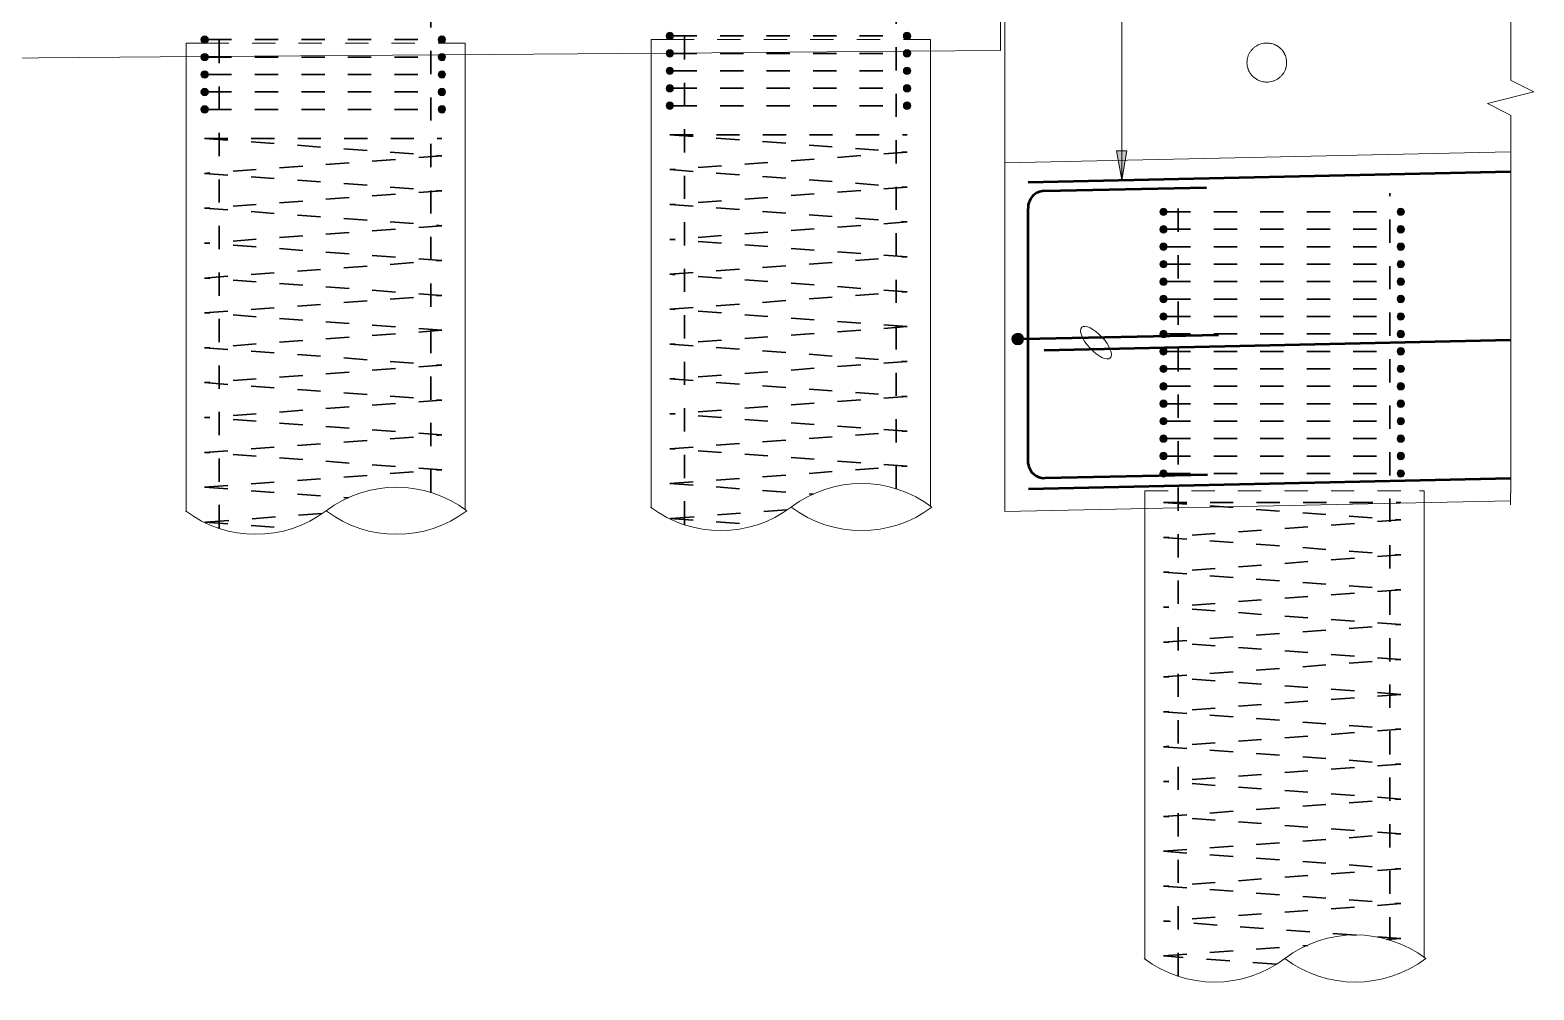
# Model space of a CAD drawing. Header units: metres. Extents: x 0 to 109, y 3 to 574.
# Drawn here: x 87.53 to 94, y 16.15 to 20.27 of the extents above; entities that cross this region are included whole.
import ezdxf

# ---------------------------------------------------------------- set-up
doc = ezdxf.new("R2010")
doc.units = ezdxf.units.M
doc.linetypes.add('JacobsDash', pattern=[0.0045, 0.003, -0.0015])
for name, color, linetype, lineweight in [('A-ANNO-NOTE', 7, 'Continuous', 9), ('A-DETL', 7, 'Continuous', 13), ('A-DETL-GENF', 7, 'Continuous', 9), ('G-ANNO-TEXT', 7, 'Continuous', 9), ('S-BEAM', 7, 'Continuous', 50), ('S-FNDN', 7, 'Continuous', 50), ('S-FNDN-HDLN', 7, 'JacobsDash', 18)]:
    doc.layers.add(name, color=color, linetype=linetype, lineweight=lineweight)

# ---------------------------------------------------------------- blocks, each defined once
blk = doc.blocks.new('03_SFR_ACS_Abutment_BR08_Retaining wall CS - ABUTMENT EAST_BR8_1-7988247-DRG-2873074 - ABUTMENT B1 _ B2 REINFORCEMENT ELEVATION')
at = {"layer": 'S-BEAM', "lineweight": 13}
for p, q in [((-1124.7497, 20.1868), (-1124.7495, 20.7216)), ((-1127.1385, 20.1684), (-1126.1867, 20.1758)), ((-1126.1551, 20.176), (-1125.1638, 20.1836)), ((-1125.1381, 20.1838), (-1124.7497, 20.1868)), ((-1129.139, 20.1531), (-1128.1867, 20.1604)), ((-1128.1552, 20.1606), (-1127.1634, 20.1682))]:
    blk.add_line(p, q, dxfattribs=at)
blk = doc.blocks.new('01_SFO_FRP_Pile_CastInPlace_CS_BR08 - CAST-IN-PLACE PILE - 1200-8661432-DRG-2873074 - ABUTMENT B1 _ B2 REINFORCEMENT ELEVATION')
at = {"layer": 'S-FNDN', "lineweight": 13}
for p, q in [((-1122.9282, 16.2866), (-1122.9282, 18.2425)), ((-1124.1282, 18.2167), (-1124.1282, 16.2801))]:
    blk.add_line(p, q, dxfattribs=at)
at = {"layer": 'S-FNDN-HDLN', "lineweight": 13}
for p, q in [((-1124.1282, 18.293), (-1124.1282, 18.2167)), ((-1124.1282, 18.293), (-1122.9484, 18.293)), ((-1122.9484, 18.293), (-1122.9282, 18.293)), ((-1122.9282, 18.2425), (-1122.9282, 18.293))]:
    blk.add_line(p, q, dxfattribs=at)
blk = doc.blocks.new('01_SFO_FRP_Pile_CastInPlace_CS_BR08 - CAST-IN-PLACE PILE - 1200-8641665-DRG-2873074 - ABUTMENT B1 _ B2 REINFORCEMENT ELEVATION')
at = {"layer": 'S-FNDN', "lineweight": 13}
for p, q in [((-1126.2508, 20.1753), (-1126.2508, 18.2215)), ((-1125.0508, 18.228), (-1125.0508, 20.1845))]:
    blk.add_line(p, q, dxfattribs=at)
at = {"layer": 'S-FNDN-HDLN', "lineweight": 13}
for p, q in [((-1126.2508, 20.2344), (-1126.2508, 20.1753)), ((-1126.2508, 20.2344), (-1126.1773, 20.2344)), ((-1126.167, 20.2344), (-1125.155, 20.2344)), ((-1125.145, 20.2344), (-1125.071, 20.2344)), ((-1125.071, 20.2344), (-1125.0508, 20.2344)), ((-1125.0508, 20.1845), (-1125.0508, 20.2344))]:
    blk.add_line(p, q, dxfattribs=at)
blk = doc.blocks.new('01_SFO_FRP_Pile_CastInPlace_CS_BR08 - CAST-IN-PLACE PILE - 1200-8641633-DRG-2873074 - ABUTMENT B1 _ B2 REINFORCEMENT ELEVATION')
at = {"layer": 'S-FNDN', "lineweight": 13}
for p, q in [((-1128.2508, 20.1599), (-1128.2508, 18.2056)), ((-1127.0508, 18.2121), (-1127.0508, 20.1691))]:
    blk.add_line(p, q, dxfattribs=at)
at = {"layer": 'S-FNDN-HDLN', "lineweight": 13}
for p, q in [((-1128.2508, 20.2185), (-1128.2508, 20.1599)), ((-1128.2508, 20.2185), (-1128.1773, 20.2185)), ((-1128.167, 20.2185), (-1127.155, 20.2185)), ((-1127.145, 20.2185), (-1127.071, 20.2185)), ((-1127.071, 20.2185), (-1127.0508, 20.2185)), ((-1127.0508, 20.1692), (-1127.0508, 20.2185))]:
    blk.add_line(p, q, dxfattribs=at)
blk = doc.blocks.new('S_Det_Reinf_Bar Section_2D Grey - N32-6361576-DRG-2873074 - ABUTMENT B1 _ B2 REINFORCEMENT ELEVATION')
at = {"layer": 'A-DETL-GENF', "true_color": 0x808080}
blk.add_hatch(color=8, dxfattribs=at).paths.add_polyline_path([(-1121.5324, 18.4409), (-1121.5283, 18.4415), (-1121.5244, 18.4431), (-1121.5211, 18.4456), (-1121.5186, 18.4489), (-1121.517, 18.4528), (-1121.5164, 18.4569), (-1121.517, 18.4611), (-1121.5186, 18.4649), (-1121.5211, 18.4682), (-1121.5259, 18.4714), (-1121.5283, 18.4724), (-1121.5324, 18.4729), (-1121.5366, 18.4724), (-1121.5404, 18.4708), (-1121.5438, 18.4682), (-1121.5463, 18.4649), (-1121.5479, 18.4611), (-1121.5484, 18.4569), (-1121.5479, 18.4528), (-1121.5463, 18.4489), (-1121.5438, 18.4456), (-1121.5404, 18.4431), (-1121.5366, 18.4415)])
at = {"layer": 'A-DETL-GENF', "color": 8, "lineweight": 18, "true_color": 0x808080}
for start, end in [(0, 180), (180, 0)]:
    blk.add_arc((-1121.5324, 18.4569), 0.016, start, end, dxfattribs=at)
blk = doc.blocks.new('S_Det_Reinf_Bar Section_2D Grey - N32-6361679-DRG-2873074 - ABUTMENT B1 _ B2 REINFORCEMENT ELEVATION')
at = {"layer": 'A-DETL-GENF', "true_color": 0x808080}
blk.add_hatch(color=8, dxfattribs=at).paths.add_polyline_path([(-1120.5124, 18.4409), (-1120.5083, 18.4415), (-1120.5044, 18.4431), (-1120.5011, 18.4456), (-1120.4986, 18.4489), (-1120.497, 18.4528), (-1120.4964, 18.4569), (-1120.497, 18.4611), (-1120.4986, 18.4649), (-1120.5011, 18.4682), (-1120.5059, 18.4714), (-1120.5083, 18.4724), (-1120.5124, 18.4729), (-1120.5166, 18.4724), (-1120.5204, 18.4708), (-1120.5238, 18.4682), (-1120.5263, 18.4649), (-1120.5279, 18.4611), (-1120.5284, 18.4569), (-1120.5279, 18.4528), (-1120.5263, 18.4489), (-1120.5238, 18.4456), (-1120.5204, 18.4431), (-1120.5166, 18.4415)])
at = {"layer": 'A-DETL-GENF', "color": 8, "lineweight": 18, "true_color": 0x808080}
for start, end in [(0, 180), (180, 0)]:
    blk.add_arc((-1120.5124, 18.4569), 0.016, start, end, dxfattribs=at)
blk = doc.blocks.new('CS_DET_Pile-Column_BreakLine - CS_Tubular BreakLine-6356722-DRG-2873074 - ABUTMENT B1 _ B2 REINFORCEMENT ELEVATION')
at = {"layer": 'A-DETL-GENF', "lineweight": 18}
for centre, start, end in [((-1120.7227, 15.8813), 52.95733, 127.04267), ((-1121.3277, 16.6829), 232.95733, 307.04267), ((-1120.7227, 16.6829), 232.95733, 307.04267)]:
    blk.add_arc(centre, 0.5022, start, end, dxfattribs=at)
blk = doc.blocks.new('CS_DET_Rebar Combined - Multiple Bar-V50-DRG-2873074 - ABUTMENT B1 _ B2 REINFORCEMENT ELEVATION')
at = {"layer": 'A-DETL-GENF', "true_color": 0xc7c7c7}
blk.add_hatch(color=9, dxfattribs=at).paths.add_polyline_path([(-1124.6746, 18.9209), (-1124.6682, 18.9219), (-1124.6622, 18.9245), (-1124.6571, 18.9286), (-1124.6533, 18.9338), (-1124.6509, 18.9399), (-1124.6502, 18.9464), (-1124.6512, 18.9529), (-1124.6538, 18.9588), (-1124.6579, 18.9639), (-1124.6632, 18.9678), (-1124.6692, 18.9701), (-1124.6757, 18.9709), (-1124.6822, 18.9699), (-1124.6881, 18.9672), (-1124.6932, 18.9632), (-1124.6971, 18.9579), (-1124.6995, 18.9518), (-1124.7002, 18.9453), (-1124.6992, 18.9389), (-1124.6966, 18.9329), (-1124.6925, 18.9278), (-1124.6872, 18.9239), (-1124.6811, 18.9216)])
at = {"layer": 'A-DETL-GENF', "color": 252, "lineweight": 50, "true_color": 0x888888}
blk.add_line((-1124.6502, 18.9464), (-1123.8117, 18.9645), dxfattribs=at)
at = {"layer": 'A-DETL-GENF', "color": 252, "true_color": 0x888888}
for start, end in [(1.23959, 181.23959), (181.23959, 1.23959)]:
    blk.add_arc((-1124.6752, 18.9459), 0.025, start, end, dxfattribs=at)
blk = doc.blocks.new('S_Det_Reinf_Bar Section_2D Grey - N32-V51-DRG-2873074 - ABUTMENT B1 _ B2 REINFORCEMENT ELEVATION')
at = {"layer": 'A-DETL-GENF', "true_color": 0x808080}
blk.add_hatch(color=8, dxfattribs=at).paths.add_polyline_path([(-1128.1709, 19.9175), (-1128.1668, 19.918), (-1128.1629, 19.9196), (-1128.1596, 19.9222), (-1128.157, 19.9255), (-1128.1555, 19.9294), (-1128.1549, 19.9335), (-1128.1555, 19.9376), (-1128.157, 19.9415), (-1128.1596, 19.9448), (-1128.1629, 19.9474), (-1128.1668, 19.949), (-1128.171, 19.9495), (-1128.175, 19.949), (-1128.1789, 19.9474), (-1128.1822, 19.9448), (-1128.1848, 19.9415), (-1128.1864, 19.9376), (-1128.1869, 19.9335), (-1128.1864, 19.9294), (-1128.1848, 19.9255), (-1128.1822, 19.9222), (-1128.1789, 19.9196), (-1128.175, 19.918), (-1128.171, 19.9175)])
at = {"layer": 'A-DETL-GENF', "color": 8, "lineweight": 18, "true_color": 0x808080}
for start, end in [(0, 180), (180, 0)]:
    blk.add_arc((-1128.1709, 19.9335), 0.016, start, end, dxfattribs=at)
blk = doc.blocks.new('CS_DET_Pile-Column_BreakLine - CS_Tubular BreakLine-7961426-DRG-2873074 - ABUTMENT B1 _ B2 REINFORCEMENT ELEVATION')
at = {"layer": 'A-DETL-GENF', "lineweight": 18}
for centre, start, end in [((-1127.3464, 17.8067), 52.95733, 127.04267), ((-1127.9514, 18.6084), 232.95733, 307.04267), ((-1127.3464, 18.6084), 232.95733, 307.04267)]:
    blk.add_arc(centre, 0.5022, start, end, dxfattribs=at)
blk = doc.blocks.new('BreakLine - BreakLine-7966562-DRG-2873074 - ABUTMENT B1 _ B2 REINFORCEMENT ELEVATION')
at = {"layer": 'A-DETL-GENF', "lineweight": 13}
for p, q in [((-1122.5558, 21.6859), (-1122.5558, 20.0592)), ((-1122.5558, 19.9092), (-1122.5558, 18.2825))]:
    blk.add_line(p, q, dxfattribs=at)

msp = doc.modelspace()

# ---------------------------------------------------------------- hatches: boundary and pattern name
at = {"layer": 'G-ANNO-TEXT'}
msp.add_hatch(color=256, dxfattribs=at).paths.add_polyline_path([(92.2243, 19.6303), (92.2463, 19.7553), (92.2022, 19.7553)])

# ---------------------------------------------------------------- linework, layer by layer
at = {"layer": 'A-ANNO-NOTE', "lineweight": 13}
for p, q in [((93.8965, 20.0592), (93.9965, 20.0092)), ((93.9965, 20.0092), (93.7965, 19.9592)), ((93.8965, 19.9092), (93.7965, 19.9592)), ((93.8965, 18.2825), (93.8965, 18.2325))]:
    msp.add_line(p, q, dxfattribs=at)
at = {"layer": 'A-DETL', "color": 8, "linetype": 'JacobsDash', "lineweight": 35, "true_color": 0x808080}
for p, q in [((88.3441, 18.1325), (88.3441, 21.1585)), ((90.3441, 18.1484), (90.3441, 21.1744)), ((89.2541, 18.2852), (89.2541, 21.1385)), ((91.2541, 18.3011), (91.2541, 20.4793)), ((90.2975, 20.2494), (91.2855, 20.2494)), ((88.2975, 20.2335), (89.2855, 20.2335)), ((90.2975, 20.1744), (91.2855, 20.1744)), ((88.2975, 20.1585), (89.2855, 20.1585)), ((88.2975, 20.0835), (89.2855, 20.0835)), ((90.2975, 20.0994), (91.2855, 20.0994)), ((88.2975, 20.0085), (89.2855, 20.0085)), ((90.2975, 20.0244), (91.2855, 20.0244)), ((88.2975, 19.9335), (89.2855, 19.9335)), ((90.2975, 19.9494), (91.2855, 19.9494)), ((88.2815, 19.8085), (89.3015, 19.7335)), ((88.2815, 19.8085), (89.3015, 19.8085)), ((90.2815, 19.8244), (91.3015, 19.7494)), ((90.2815, 19.8244), (91.3015, 19.8244)), ((89.3015, 19.7335), (88.2815, 19.6585)), ((91.3015, 19.7494), (90.2815, 19.6744)), ((88.2815, 19.6585), (89.3015, 19.5835)), ((90.2815, 19.6744), (91.3015, 19.5994)), ((91.3015, 19.5994), (90.2815, 19.5244)), ((92.4667, 16.207), (92.4667, 19.593)), ((89.3015, 19.5835), (88.2815, 19.5085)), ((93.3767, 16.3598), (93.3767, 19.573)), ((88.2815, 19.5085), (89.3015, 19.4335)), ((90.2815, 19.5244), (91.3015, 19.4494)), ((92.4201, 19.493), (93.4081, 19.493)), ((89.3015, 19.4335), (88.2815, 19.3585)), ((91.3015, 19.4494), (90.2815, 19.3744)), ((92.4201, 19.418), (93.4081, 19.418)), ((89.3015, 19.2835), (88.2815, 19.3585)), ((91.3015, 19.2994), (90.2815, 19.3744)), ((92.4201, 19.343), (93.4081, 19.343)), ((88.2815, 19.2085), (89.3015, 19.2835)), ((90.2815, 19.2244), (91.3015, 19.2994)), ((92.4201, 19.268), (93.4081, 19.268)), ((89.3015, 19.1335), (88.2815, 19.2085)), ((91.3015, 19.1494), (90.2815, 19.2244)), ((90.2815, 19.0744), (91.3015, 19.1494)), ((92.4201, 19.193), (93.4081, 19.193)), ((88.2815, 19.0585), (89.3015, 19.1335)), ((91.3015, 18.9994), (90.2815, 19.0744)), ((92.4201, 19.118), (93.4081, 19.118)), ((89.3015, 18.9835), (88.2815, 19.0585)), ((92.4201, 19.043), (93.4081, 19.043)), ((89.3015, 18.9835), (88.2815, 18.9085)), ((91.3015, 18.9994), (90.2815, 18.9244)), ((92.4201, 18.968), (93.4081, 18.968)), ((88.2815, 18.9085), (89.3015, 18.8335)), ((90.2815, 18.9244), (91.3015, 18.8494)), ((92.4201, 18.893), (93.4081, 18.893)), ((89.3015, 18.8335), (88.2815, 18.7585)), ((91.3015, 18.8494), (90.2815, 18.7744)), ((92.4201, 18.818), (93.4081, 18.818)), ((88.2815, 18.7585), (89.3015, 18.6835)), ((90.2815, 18.7744), (91.3015, 18.6994)), ((91.3015, 18.6994), (90.2815, 18.6244)), ((92.4201, 18.743), (93.4081, 18.743)), ((89.3015, 18.6835), (88.2815, 18.6085)), ((91.3015, 18.5494), (90.2815, 18.6244)), ((92.4201, 18.668), (93.4081, 18.668)), ((89.3015, 18.5335), (88.2815, 18.6085)), ((92.4201, 18.593), (93.4081, 18.593)), ((88.2815, 18.4585), (89.3015, 18.5335)), ((90.2815, 18.4744), (91.3015, 18.5494)), ((92.4201, 18.518), (93.4081, 18.518)), ((89.3015, 18.3835), (88.2815, 18.4585)), ((91.3015, 18.3994), (90.2815, 18.4744)), ((92.4201, 18.443), (93.4081, 18.443)), ((88.2815, 18.3085), (89.3015, 18.3835)), ((90.2815, 18.3244), (91.3015, 18.3994)), ((92.4201, 18.368), (93.4081, 18.368)), ((88.2815, 18.3085), (88.8995, 18.2631)), ((90.2815, 18.3244), (90.8995, 18.279)), ((92.4041, 18.243), (93.4241, 18.168)), ((92.4041, 18.243), (93.4241, 18.243)), ((88.7849, 18.1955), (88.2815, 18.1585)), ((90.7849, 18.2114), (90.2815, 18.1744)), ((90.2815, 18.1744), (90.6535, 18.147)), ((88.2815, 18.1585), (88.6535, 18.1311)), ((93.4241, 18.168), (92.4041, 18.093)), ((92.4041, 18.093), (93.4241, 18.018)), ((93.4241, 18.018), (92.4041, 17.943)), ((92.4041, 17.943), (93.4241, 17.868)), ((93.4241, 17.868), (92.4041, 17.793)), ((93.4241, 17.718), (92.4041, 17.793)), ((92.4041, 17.643), (93.4241, 17.718)), ((93.4241, 17.568), (92.4041, 17.643)), ((92.4041, 17.493), (93.4241, 17.568)), ((93.4241, 17.418), (92.4041, 17.493)), ((93.4241, 17.418), (92.4041, 17.343)), ((92.4041, 17.343), (93.4241, 17.268)), ((93.4241, 17.268), (92.4041, 17.193)), ((92.4041, 17.193), (93.4241, 17.118)), ((93.4241, 17.118), (92.4041, 17.043)), ((93.4241, 16.968), (92.4041, 17.043)), ((92.4041, 16.893), (93.4241, 16.968)), ((93.4241, 16.818), (92.4041, 16.893)), ((92.4041, 16.743), (93.4241, 16.818)), ((92.4041, 16.743), (93.4241, 16.668)), ((93.4241, 16.668), (92.4041, 16.593)), ((92.4041, 16.593), (93.4241, 16.518)), ((93.4241, 16.518), (92.4041, 16.443)), ((93.2324, 16.3821), (92.4041, 16.443)), ((93.4241, 16.368), (93.298, 16.3773)), ((93.3638, 16.3636), (93.4241, 16.368)), ((92.4041, 16.293), (93.0244, 16.3386)), ((92.8881, 16.2574), (92.4041, 16.293))]:
    msp.add_line(p, q, dxfattribs=at)
at = {"layer": 'A-DETL', "color": 252, "lineweight": 50, "true_color": 0x888888}
for p, q in [((91.8222, 19.6212), (93.8965, 19.6661)), ((91.8905, 19.5827), (92.5888, 19.5978)), ((91.8222, 18.4093), (91.8222, 19.5081)), ((91.8907, 18.8986), (93.8965, 18.942)), ((92.5931, 18.3626), (91.8932, 18.3475)), ((93.8965, 18.3458), (91.824, 18.301))]:
    msp.add_line(p, q, dxfattribs=at)
for centre, start, end in [((91.892, 19.5127), 91.23959, 183.81361), ((91.8917, 18.4175), 186.70286, 271.23959)]:
    msp.add_arc(centre, 0.07, start, end, dxfattribs=at)
at = {"layer": 'A-DETL', "color": 252, "true_color": 0x888888}
msp.add_ellipse((92.1137, 18.9306), major_axis=(-0.0614, 0.0658), ratio=0.388889, dxfattribs=at)
at = {"layer": 'A-DETL', "color": 252, "lineweight": 18, "true_color": 0x888888}
for points in [[(92.8482, 20.051), (92.8447, 20.051), (92.8378, 20.0514), (92.8278, 20.0532), (92.8195, 20.0558), (92.8132, 20.0584), (92.8085, 20.0606), (92.8041, 20.0631), (92.7997, 20.0658), (92.7956, 20.0689), (92.7903, 20.0732), (92.7854, 20.078), (92.781, 20.0832), (92.777, 20.0886), (92.7734, 20.0944), (92.7704, 20.1005), (92.7684, 20.1052), (92.7667, 20.11), (92.7649, 20.1165), (92.7636, 20.1232), (92.763, 20.1299), (92.7628, 20.1367), (92.7632, 20.1435), (92.7643, 20.1501), (92.7654, 20.1551), (92.7667, 20.16), (92.7686, 20.1652), (92.7709, 20.1706), (92.7739, 20.1763), (92.7772, 20.1817), (92.7822, 20.1885), (92.7881, 20.1949), (92.7945, 20.2004), (92.7997, 20.2042), (92.8052, 20.2076), (92.8127, 20.2116), (92.8268, 20.2171), (92.8394, 20.219), (92.8482, 20.219)], [(92.8482, 20.219), (92.8517, 20.219), (92.8586, 20.2186), (92.8686, 20.2168), (92.8768, 20.2142), (92.8832, 20.2116), (92.8878, 20.2094), (92.8923, 20.2069), (92.8967, 20.2042), (92.9008, 20.2011), (92.9061, 20.1968), (92.9109, 20.192), (92.9154, 20.1868), (92.9194, 20.1814), (92.923, 20.1756), (92.926, 20.1695), (92.928, 20.1648), (92.9296, 20.16), (92.9315, 20.1535), (92.9327, 20.1468), (92.9333, 20.1401), (92.9336, 20.1333), (92.9331, 20.1265), (92.9321, 20.1199), (92.931, 20.1149), (92.9296, 20.11), (92.9278, 20.1048), (92.9255, 20.0994), (92.9225, 20.0937), (92.9191, 20.0883), (92.9141, 20.0815), (92.9083, 20.0751), (92.9019, 20.0696), (92.8967, 20.0658), (92.8912, 20.0624), (92.8837, 20.0584), (92.8695, 20.0529), (92.8569, 20.051), (92.8482, 20.051)]]:
    msp.add_open_spline(points, degree=3, knots=[0, 0, 0, 0, 0.038462, 0.076923, 0.115385, 0.134615, 0.153846, 0.173077, 0.192308, 0.211538, 0.230769, 0.269231, 0.288462, 0.307692, 0.346154, 0.365385, 0.384615, 0.403846, 0.423077, 0.461538, 0.480769, 0.5, 0.538462, 0.557692, 0.576923, 0.596154, 0.615385, 0.639423, 0.663462, 0.6875, 0.711538, 0.759615, 0.783654, 0.807692, 0.831731, 0.855769, 0.903846, 1, 1, 1, 1], dxfattribs=at)
at = {"layer": 'G-ANNO-TEXT'}
for p, q in [((92.2243, 19.6303), (92.2243, 22.6756)), ((92.2463, 19.7553), (92.2022, 19.7553)), ((92.2022, 19.7553), (92.2243, 19.6303)), ((92.2243, 19.6303), (92.2463, 19.7553))]:
    msp.add_line(p, q, dxfattribs=at)
at = {"layer": 'S-BEAM', "color": 252, "lineweight": 13, "true_color": 0x888888}
for p, q in [((91.7222, 21.5945), (91.7222, 19.7041)), ((93.8965, 19.7508), (91.7222, 19.7041)), ((91.7222, 19.7041), (91.7222, 18.2038)), ((91.7222, 18.2038), (93.8965, 18.2504))]:
    msp.add_line(p, q, dxfattribs=at)

# ---------------------------------------------------------------- block references
at = {"layer": 'A-DETL-GENF'}
for name, p in [('BreakLine - BreakLine-7966562-DRG-2873074 - ABUTMENT B1 _ B2 REINFORCEMENT ELEVATION', (1216.4524, 0)), ('CS_DET_Pile-Column_BreakLine - CS_Tubular BreakLine-7961426-DRG-2873074 - ABUTMENT B1 _ B2 REINFORCEMENT ELEVATION', (1216.4524, 0)), ('CS_DET_Pile-Column_BreakLine - CS_Tubular BreakLine-7961426-DRG-2873074 - ABUTMENT B1 _ B2 REINFORCEMENT ELEVATION', (1218.4524, 0.0159)), ('CS_DET_Pile-Column_BreakLine - CS_Tubular BreakLine-6356722-DRG-2873074 - ABUTMENT B1 _ B2 REINFORCEMENT ELEVATION', (1213.9513, 0))]:
    msp.add_blockref(name, p, dxfattribs=at)
at = {"layer": 'A-DETL-GENF', "color": 8, "true_color": 0x808080}
for name, p in [('S_Det_Reinf_Bar Section_2D Grey - N32-V51-DRG-2873074 - ABUTMENT B1 _ B2 REINFORCEMENT ELEVATION', (1216.4524, 0.3)), ('S_Det_Reinf_Bar Section_2D Grey - N32-6361679-DRG-2873074 - ABUTMENT B1 _ B2 REINFORCEMENT ELEVATION', (1209.8139, 1.7766)), ('S_Det_Reinf_Bar Section_2D Grey - N32-6361576-DRG-2873074 - ABUTMENT B1 _ B2 REINFORCEMENT ELEVATION', (1211.8139, 1.7925)), ('S_Det_Reinf_Bar Section_2D Grey - N32-6361679-DRG-2873074 - ABUTMENT B1 _ B2 REINFORCEMENT ELEVATION', (1211.8139, 1.7925)), ('S_Det_Reinf_Bar Section_2D Grey - N32-V51-DRG-2873074 - ABUTMENT B1 _ B2 REINFORCEMENT ELEVATION', (1216.4524, 0.225)), ('S_Det_Reinf_Bar Section_2D Grey - N32-6361679-DRG-2873074 - ABUTMENT B1 _ B2 REINFORCEMENT ELEVATION', (1209.8139, 1.7016)), ('S_Det_Reinf_Bar Section_2D Grey - N32-6361576-DRG-2873074 - ABUTMENT B1 _ B2 REINFORCEMENT ELEVATION', (1211.8139, 1.7175)), ('S_Det_Reinf_Bar Section_2D Grey - N32-6361679-DRG-2873074 - ABUTMENT B1 _ B2 REINFORCEMENT ELEVATION', (1211.8139, 1.7175)), ('S_Det_Reinf_Bar Section_2D Grey - N32-6361576-DRG-2873074 - ABUTMENT B1 _ B2 REINFORCEMENT ELEVATION', (1211.8139, 1.6425)), ('S_Det_Reinf_Bar Section_2D Grey - N32-6361679-DRG-2873074 - ABUTMENT B1 _ B2 REINFORCEMENT ELEVATION', (1211.8139, 1.6425)), ('S_Det_Reinf_Bar Section_2D Grey - N32-V51-DRG-2873074 - ABUTMENT B1 _ B2 REINFORCEMENT ELEVATION', (1216.4524, 0.15)), ('S_Det_Reinf_Bar Section_2D Grey - N32-6361679-DRG-2873074 - ABUTMENT B1 _ B2 REINFORCEMENT ELEVATION', (1209.8139, 1.6266)), ('S_Det_Reinf_Bar Section_2D Grey - N32-V51-DRG-2873074 - ABUTMENT B1 _ B2 REINFORCEMENT ELEVATION', (1216.4524, 0.075)), ('S_Det_Reinf_Bar Section_2D Grey - N32-6361679-DRG-2873074 - ABUTMENT B1 _ B2 REINFORCEMENT ELEVATION', (1209.8139, 1.5516)), ('S_Det_Reinf_Bar Section_2D Grey - N32-6361576-DRG-2873074 - ABUTMENT B1 _ B2 REINFORCEMENT ELEVATION', (1211.8139, 1.5675)), ('S_Det_Reinf_Bar Section_2D Grey - N32-6361679-DRG-2873074 - ABUTMENT B1 _ B2 REINFORCEMENT ELEVATION', (1211.8139, 1.5675)), ('S_Det_Reinf_Bar Section_2D Grey - N32-V51-DRG-2873074 - ABUTMENT B1 _ B2 REINFORCEMENT ELEVATION', (1216.4524, 0)), ('S_Det_Reinf_Bar Section_2D Grey - N32-6361679-DRG-2873074 - ABUTMENT B1 _ B2 REINFORCEMENT ELEVATION', (1209.8139, 1.4766)), ('S_Det_Reinf_Bar Section_2D Grey - N32-6361576-DRG-2873074 - ABUTMENT B1 _ B2 REINFORCEMENT ELEVATION', (1211.8139, 1.4925)), ('S_Det_Reinf_Bar Section_2D Grey - N32-6361679-DRG-2873074 - ABUTMENT B1 _ B2 REINFORCEMENT ELEVATION', (1211.8139, 1.4925)), ('S_Det_Reinf_Bar Section_2D Grey - N32-6361576-DRG-2873074 - ABUTMENT B1 _ B2 REINFORCEMENT ELEVATION', (1213.9365, 1.0361)), ('S_Det_Reinf_Bar Section_2D Grey - N32-6361679-DRG-2873074 - ABUTMENT B1 _ B2 REINFORCEMENT ELEVATION', (1213.9365, 1.0361)), ('S_Det_Reinf_Bar Section_2D Grey - N32-6361576-DRG-2873074 - ABUTMENT B1 _ B2 REINFORCEMENT ELEVATION', (1213.9365, 0.9611)), ('S_Det_Reinf_Bar Section_2D Grey - N32-6361679-DRG-2873074 - ABUTMENT B1 _ B2 REINFORCEMENT ELEVATION', (1213.9365, 0.9611)), ('S_Det_Reinf_Bar Section_2D Grey - N32-6361576-DRG-2873074 - ABUTMENT B1 _ B2 REINFORCEMENT ELEVATION', (1213.9365, 0.8861)), ('S_Det_Reinf_Bar Section_2D Grey - N32-6361679-DRG-2873074 - ABUTMENT B1 _ B2 REINFORCEMENT ELEVATION', (1213.9365, 0.8861)), ('S_Det_Reinf_Bar Section_2D Grey - N32-6361576-DRG-2873074 - ABUTMENT B1 _ B2 REINFORCEMENT ELEVATION', (1213.9365, 0.8111)), ('S_Det_Reinf_Bar Section_2D Grey - N32-6361679-DRG-2873074 - ABUTMENT B1 _ B2 REINFORCEMENT ELEVATION', (1213.9365, 0.8111)), ('S_Det_Reinf_Bar Section_2D Grey - N32-6361576-DRG-2873074 - ABUTMENT B1 _ B2 REINFORCEMENT ELEVATION', (1213.9365, 0.7361)), ('S_Det_Reinf_Bar Section_2D Grey - N32-6361679-DRG-2873074 - ABUTMENT B1 _ B2 REINFORCEMENT ELEVATION', (1213.9365, 0.7361)), ('S_Det_Reinf_Bar Section_2D Grey - N32-6361576-DRG-2873074 - ABUTMENT B1 _ B2 REINFORCEMENT ELEVATION', (1213.9365, 0.6611)), ('S_Det_Reinf_Bar Section_2D Grey - N32-6361679-DRG-2873074 - ABUTMENT B1 _ B2 REINFORCEMENT ELEVATION', (1213.9365, 0.6611)), ('S_Det_Reinf_Bar Section_2D Grey - N32-6361576-DRG-2873074 - ABUTMENT B1 _ B2 REINFORCEMENT ELEVATION', (1213.9365, 0.5861)), ('S_Det_Reinf_Bar Section_2D Grey - N32-6361679-DRG-2873074 - ABUTMENT B1 _ B2 REINFORCEMENT ELEVATION', (1213.9365, 0.5861)), ('S_Det_Reinf_Bar Section_2D Grey - N32-6361576-DRG-2873074 - ABUTMENT B1 _ B2 REINFORCEMENT ELEVATION', (1213.9365, 0.5111)), ('S_Det_Reinf_Bar Section_2D Grey - N32-6361679-DRG-2873074 - ABUTMENT B1 _ B2 REINFORCEMENT ELEVATION', (1213.9365, 0.5111)), ('S_Det_Reinf_Bar Section_2D Grey - N32-6361576-DRG-2873074 - ABUTMENT B1 _ B2 REINFORCEMENT ELEVATION', (1213.9365, 0.4361)), ('S_Det_Reinf_Bar Section_2D Grey - N32-6361679-DRG-2873074 - ABUTMENT B1 _ B2 REINFORCEMENT ELEVATION', (1213.9365, 0.4361)), ('S_Det_Reinf_Bar Section_2D Grey - N32-6361576-DRG-2873074 - ABUTMENT B1 _ B2 REINFORCEMENT ELEVATION', (1213.9365, 0.3611)), ('S_Det_Reinf_Bar Section_2D Grey - N32-6361679-DRG-2873074 - ABUTMENT B1 _ B2 REINFORCEMENT ELEVATION', (1213.9365, 0.3611)), ('S_Det_Reinf_Bar Section_2D Grey - N32-6361576-DRG-2873074 - ABUTMENT B1 _ B2 REINFORCEMENT ELEVATION', (1213.9365, 0.2861)), ('S_Det_Reinf_Bar Section_2D Grey - N32-6361679-DRG-2873074 - ABUTMENT B1 _ B2 REINFORCEMENT ELEVATION', (1213.9365, 0.2861)), ('S_Det_Reinf_Bar Section_2D Grey - N32-6361576-DRG-2873074 - ABUTMENT B1 _ B2 REINFORCEMENT ELEVATION', (1213.9365, 0.2111)), ('S_Det_Reinf_Bar Section_2D Grey - N32-6361679-DRG-2873074 - ABUTMENT B1 _ B2 REINFORCEMENT ELEVATION', (1213.9365, 0.2111)), ('S_Det_Reinf_Bar Section_2D Grey - N32-6361576-DRG-2873074 - ABUTMENT B1 _ B2 REINFORCEMENT ELEVATION', (1213.9365, 0.1361)), ('S_Det_Reinf_Bar Section_2D Grey - N32-6361679-DRG-2873074 - ABUTMENT B1 _ B2 REINFORCEMENT ELEVATION', (1213.9365, 0.1361)), ('S_Det_Reinf_Bar Section_2D Grey - N32-6361576-DRG-2873074 - ABUTMENT B1 _ B2 REINFORCEMENT ELEVATION', (1213.9365, 0.0611)), ('S_Det_Reinf_Bar Section_2D Grey - N32-6361679-DRG-2873074 - ABUTMENT B1 _ B2 REINFORCEMENT ELEVATION', (1213.9365, 0.0611)), ('S_Det_Reinf_Bar Section_2D Grey - N32-6361576-DRG-2873074 - ABUTMENT B1 _ B2 REINFORCEMENT ELEVATION', (1213.9365, -0.0139)), ('S_Det_Reinf_Bar Section_2D Grey - N32-6361679-DRG-2873074 - ABUTMENT B1 _ B2 REINFORCEMENT ELEVATION', (1213.9365, -0.0139)), ('S_Det_Reinf_Bar Section_2D Grey - N32-6361576-DRG-2873074 - ABUTMENT B1 _ B2 REINFORCEMENT ELEVATION', (1213.9365, -0.0889)), ('S_Det_Reinf_Bar Section_2D Grey - N32-6361679-DRG-2873074 - ABUTMENT B1 _ B2 REINFORCEMENT ELEVATION', (1213.9365, -0.0889))]:
    msp.add_blockref(name, p, dxfattribs=at)
at = {"layer": 'A-DETL-GENF', "color": 252, "true_color": 0x888888}
msp.add_blockref('CS_DET_Rebar Combined - Multiple Bar-V50-DRG-2873074 - ABUTMENT B1 _ B2 REINFORCEMENT ELEVATION', (1216.4524, 0), dxfattribs=at)
at = {"layer": 'S-BEAM', "lineweight": 13}
msp.add_blockref('03_SFR_ACS_Abutment_BR08_Retaining wall CS - ABUTMENT EAST_BR8_1-7988247-DRG-2873074 - ABUTMENT B1 _ B2 REINFORCEMENT ELEVATION', (1216.4524, 0), dxfattribs=at)
at = {"layer": 'S-FNDN-HDLN', "lineweight": 13}
for name in ['01_SFO_FRP_Pile_CastInPlace_CS_BR08 - CAST-IN-PLACE PILE - 1200-8641633-DRG-2873074 - ABUTMENT B1 _ B2 REINFORCEMENT ELEVATION', '01_SFO_FRP_Pile_CastInPlace_CS_BR08 - CAST-IN-PLACE PILE - 1200-8641665-DRG-2873074 - ABUTMENT B1 _ B2 REINFORCEMENT ELEVATION', '01_SFO_FRP_Pile_CastInPlace_CS_BR08 - CAST-IN-PLACE PILE - 1200-8661432-DRG-2873074 - ABUTMENT B1 _ B2 REINFORCEMENT ELEVATION']:
    msp.add_blockref(name, (1216.4524, 0), dxfattribs=at)

doc.saveas('drawing.dxf')
